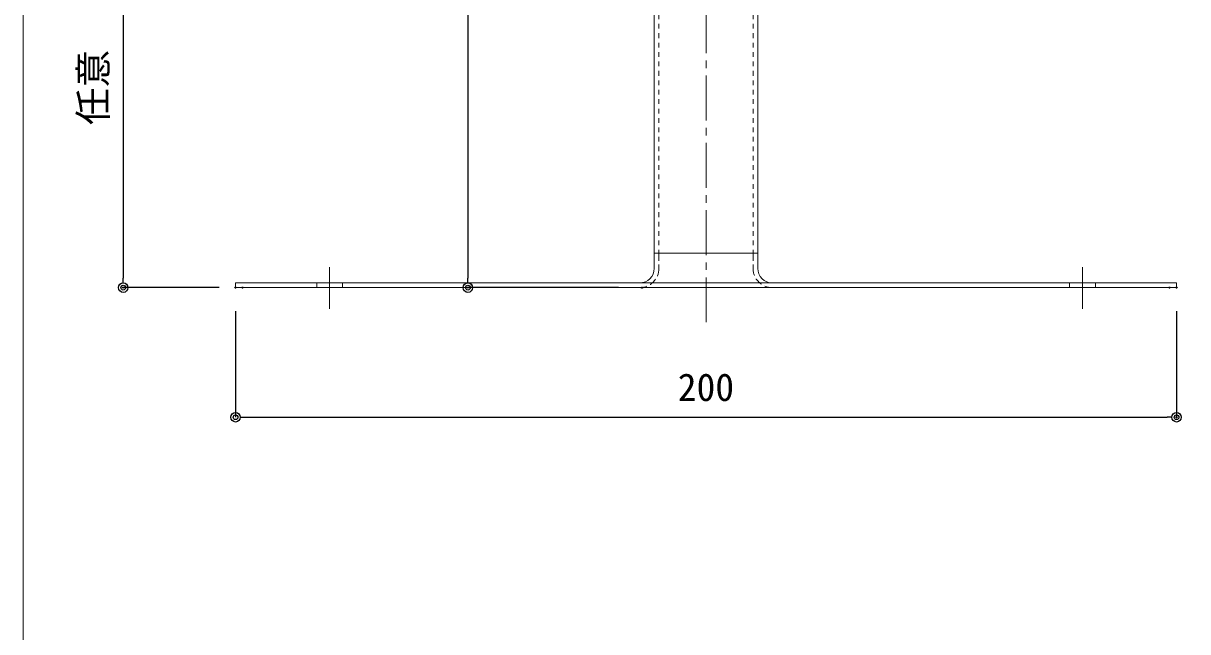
# Model space of a CAD drawing. Units: millimetres, scale not verified. Extents: x -190 to 190, y -305 to 303.
# Drawn here: x -190 to 57.5, y -175.7 to -46.5 of the extents above; entities that cross this region are included whole.
import ezdxf
from ezdxf.enums import TextEntityAlignment as Align

# ---------------------------------------------------------------- set-up
doc = ezdxf.new("R2010")
doc.units = ezdxf.units.MM
doc.header["$LTSCALE"] = 0.5
doc.header["$PDMODE"] = 32
doc.header["$PDSIZE"] = 0.25
for name, pattern in [('USER1', [8, 2, -2, 2, -2]), ('USER10', [4.7625, 3.175, -1.5875]), ('USER9', [28.575, 19.05, -3.175, 3.175, -3.175])]:
    doc.linetypes.add(name, pattern=pattern)
for name, color, linetype, lineweight in [('0-0_0', 7, 'Continuous', 25), ('0-1_図面枠', 5, 'Continuous', 18), ('0-5_1手摺寸法', 7, 'Continuous', 25), ('0-D_01外形', 2, 'Continuous', 18)]:
    doc.layers.add(name, color=color, linetype=linetype, lineweight=lineweight)
doc.layers.add('0-3_Defpoints', color=7, linetype='Continuous')
doc.styles.add('ＭＳ ゴシック', font='')
doc.styles.get('ＭＳ ゴシック').set_extended_font_data('MS Gothic')

# ---------------------------------------------------------------- blocks, each defined once
blk = doc.blocks.new('_Origin2')
at = {"layer": '0-0_0'}
blk.add_line((-0.5, 0), (-1, 0), dxfattribs=at)
for radius in [0.5, 0.25]:
    blk.add_circle((0, 0), radius, dxfattribs=at)
blk = doc.blocks.new('D110')
at = {"layer": '0-3_Defpoints'}
for p in [(1004.5766, 250.0256), (1204.5766, 250.0256), (1204.5766, 222.505)]:
    blk.add_point(p, dxfattribs=at)
at = {"layer": '0-5_1手摺寸法'}
for p, q in [((1004.5766, 245.0256), (1004.5766, 222.505)), ((1204.5766, 245.0256), (1204.5766, 222.505)), ((1006.5766, 222.505), (1202.5766, 222.505))]:
    blk.add_line(p, q, dxfattribs=at)
at = {"layer": '0-5_1手摺寸法', "xscale": 2, "yscale": 2, "rotation": 180}
blk.add_blockref('_Origin2', (1004.5766, 222.505), dxfattribs=at)
at = {"layer": '0-5_1手摺寸法', "xscale": 2, "yscale": 2}
blk.add_blockref('_Origin2', (1204.5766, 222.505), dxfattribs=at)
at = {"layer": '0-5_1手摺寸法', "style": 'ＭＳ ゴシック'}
blk.add_text('200', height=5.865, dxfattribs=at).set_placement((1098.5766, 224.205), align=Align.BOTTOM_LEFT)
blk = doc.blocks.new('D111')
at = {"layer": '0-3_Defpoints'}
for p in [(1004.5766, 335.0256), (980.7067, 250.0256), (1006.0766, 250.0256)]:
    blk.add_point(p, dxfattribs=at)
at = {"layer": '0-5_1手摺寸法'}
for p, q in [((999.5766, 335.0256), (980.7067, 335.0256)), ((980.7067, 333.0256), (980.7067, 252.0256)), ((1001.0766, 250.0256), (980.7067, 250.0256))]:
    blk.add_line(p, q, dxfattribs=at)
at = {"layer": '0-5_1手摺寸法', "xscale": 2, "yscale": 2}
for p, rotation in [((980.7067, 335.0256), 90), ((980.7067, 250.0256), 270)]:
    blk.add_blockref('_Origin2', p, dxfattribs=dict(at, rotation=rotation))
at = {"layer": '0-5_1手摺寸法', "style": 'ＭＳ ゴシック'}
blk.add_text('任意', height=5.865, rotation=90, dxfattribs=at).set_placement((979.0067, 284.5256), align=Align.BOTTOM_LEFT)
blk = doc.blocks.new('D112')
at = {"layer": '0-3_Defpoints'}
for p in [(1090.9766, 440.0256), (1053.9626, 250.0256), (1090.9766, 250.0256)]:
    blk.add_point(p, dxfattribs=at)
at = {"layer": '0-5_1手摺寸法'}
for p, q in [((1085.9766, 440.0256), (1053.9626, 440.0256)), ((1053.9626, 438.0256), (1053.9626, 252.0256)), ((1085.9766, 250.0256), (1053.9626, 250.0256))]:
    blk.add_line(p, q, dxfattribs=at)
at = {"layer": '0-5_1手摺寸法', "xscale": 2, "yscale": 2}
for p, rotation in [((1053.9626, 440.0256), 90), ((1053.9626, 250.0256), 270)]:
    blk.add_blockref('_Origin2', p, dxfattribs=dict(at, rotation=rotation))
at = {"layer": '0-5_1手摺寸法', "style": 'ＭＳ ゴシック'}
blk.add_text('190', height=5.865, rotation=90, dxfattribs=at).set_placement((1052.2626, 339.0256), align=Align.BOTTOM_LEFT)

msp = doc.modelspace()

# ---------------------------------------------------------------- linework, layer by layer
at = {"layer": '0-1_図面枠'}
msp.add_lwpolyline([(-190.0138, -304.8364), (189.9862, -304.8364), (189.9862, 249.1636), (-190.0138, 249.1636)], close=True, dxfattribs=at)
at = {"layer": '0-3_Defpoints'}
for p in [(-143.4066, -102.6429), (53.5934, -102.6429)]:
    msp.add_point(p, dxfattribs=at)
at = {"layer": '0-D_01外形', "color": 1, "linetype": 'USER9'}
msp.add_line((-44.9066, -110.0017), (-44.9067, 180.8699), dxfattribs=at)
at = {"layer": '0-D_01外形'}
for p, q in [((-55.9067, 87.3571), (-55.9067, -95.3429)), ((-33.9067, 87.3571), (-33.9067, -95.3429)), ((-33.9067, -95.3429), (-55.9067, -95.3429)), ((-59.0067, -101.6429), (-60.9067, -101.6429)), ((-59.0067, -102.6429), (-59.7067, -102.6429)), ((-44.9067, -101.6429), (-58.0067, -101.6429)), ((-30.8066, -101.6428), (-28.9066, -101.6428)), ((-30.8066, -102.6428), (-30.1066, -102.6428))]:
    msp.add_line(p, q, dxfattribs=at)
at = {"layer": '0-D_01外形', "color": 6, "linetype": 'USER1'}
for p, q in [((-54.9067, 87.3571), (-54.9067, -95.3429)), ((-34.9067, 87.3571), (-34.9067, -95.3429))]:
    msp.add_line(p, q, dxfattribs=at)
at = {"layer": '0-D_01外形', "color": 6}
for p, q in [((-55.9067, -95.3429), (-33.9067, -95.3429)), ((-55.9067, -95.3429), (-55.9067, -98.5429)), ((-33.9067, -95.3428), (-33.9066, -98.5428))]:
    msp.add_line(p, q, dxfattribs=at)
at = {"layer": '0-D_01外形', "color": 6, "linetype": 'USER10'}
for p, q in [((-54.9067, -95.3429), (-54.9067, -98.5429)), ((-34.9067, -95.3428), (-34.9066, -98.5428)), ((-127.6567, -101.6429), (-127.6567, -102.6429)), ((-122.1567, -101.6429), (-122.1567, -102.6429)), ((32.3433, -101.6429), (32.3433, -102.6429)), ((37.8433, -101.6429), (37.8433, -102.6429))]:
    msp.add_line(p, q, dxfattribs=at)
at = {"layer": '0-D_01外形', "color": 1}
for p, q in [((-124.9067, -98.3211), (-124.9067, -107.1174)), ((35.0933, -98.3211), (35.0933, -107.1174))]:
    msp.add_line(p, q, dxfattribs=at)
at = {"layer": '0-D_01外形'}
msp.add_lwpolyline([(-144.9066, -102.6429), (55.0934, -102.6429), (55.0934, -101.6429), (-144.9066, -101.6429)], close=True, dxfattribs=at)
at = {"layer": '0-D_01外形', "color": 6}
for centre, start, end in [((-59.0067, -98.5429), 270, 0), ((-30.8066, -98.5428), 180.00033, 270.00033)]:
    msp.add_arc(centre, 3.1, start, end, dxfattribs=at)
at = {"layer": '0-D_01外形', "color": 6, "linetype": 'USER10'}
for centre, start, end in [((-59.0067, -98.5429), 270, 0), ((-30.8066, -98.5428), 180.00033, 270.00033)]:
    msp.add_arc(centre, 4.1, start, end, dxfattribs=at)

# ---------------------------------------------------------------- block references
at = {"layer": '0-5_1手摺寸法'}
for name in ['D112', 'D111', 'D110']:
    msp.add_blockref(name, (-1149.4832, -352.6686), dxfattribs=at)

doc.saveas('drawing.dxf')
